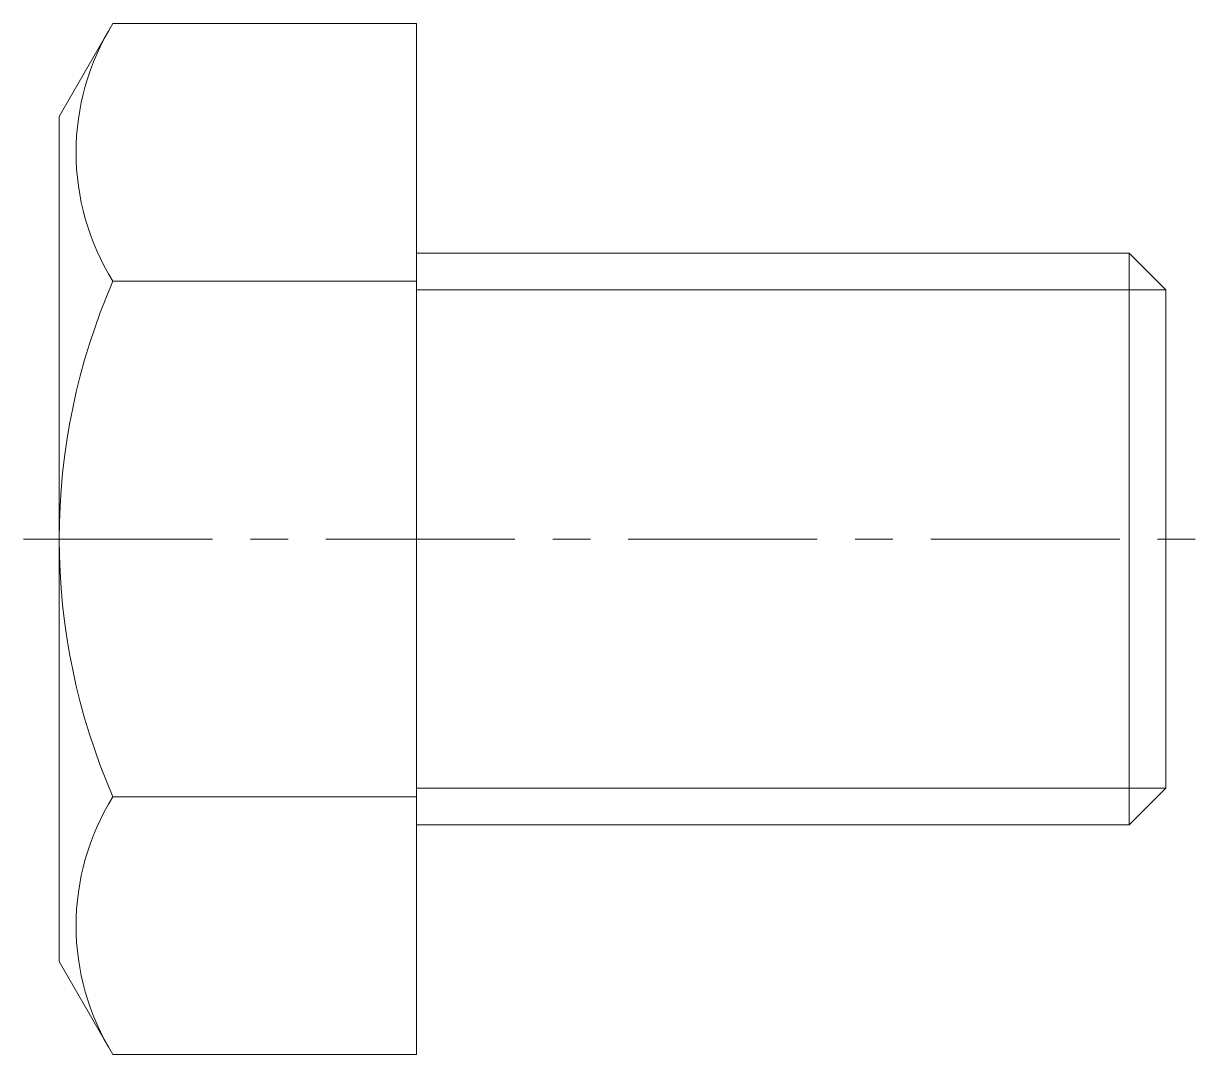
# Model space of a CAD drawing. Header units: millimetres. Extents: x -33 to 65.9, y -43.3 to 43.3.
import ezdxf

# ---------------------------------------------------------------- set-up
doc = ezdxf.new("R2010")
doc.units = ezdxf.units.MM
doc.header["$LTSCALE"] = 0.5
doc.linetypes.add('CENTER', pattern=[50.8, 31.75, -6.35, 6.35, -6.35])
doc.layers.get('0').update_dxf_attribs({"color": 9, "lineweight": 15})

msp = doc.modelspace()

# ---------------------------------------------------------------- linework, layer by layer
at = {"ltscale": 0.5}
for p, q in [((-25.496, 43.301), (-30, 35.5)), ((0, 43.301), (-25.496, 43.301)), ((0, 43.301), (0, -43.301)), ((-30, 35.5), (-30, -35.5)), ((0, 24), (59.877, 24)), ((62.942, 20.935), (59.877, 24)), ((59.877, -24), (59.877, 24)), ((0, 21.651), (-25.496, 21.651)), ((62.942, -20.935), (62.942, 20.935)), ((0, -21.651), (-25.496, -21.651)), ((59.877, -24), (62.942, -20.935)), ((0, -24), (59.877, -24)), ((-25.496, -43.301), (-30, -35.5)), ((0, -43.301), (-25.496, -43.301))]:
    msp.add_line(p, q, dxfattribs=at)
at = {"color": 5, "ltscale": 0.5}
for p, q in [((0, 20.935), (62.942, 20.935)), ((0, -20.935), (62.942, -20.935))]:
    msp.add_line(p, q, dxfattribs=at)
at = {"color": 1, "linetype": 'CENTER'}
msp.add_line((-33, 0), (65.942, 0), dxfattribs=at)
at = {"ltscale": 0.5}
for centre, radius, start, end in [((-8.091, 32.476), 20.497, 148.1201, 211.8799), ((24.288, 0), 54.288, 156.49631, 203.50369), ((-8.091, -32.476), 20.497, 148.1201, 211.8799)]:
    msp.add_arc(centre, radius, start, end, dxfattribs=at)

doc.saveas('drawing.dxf')
